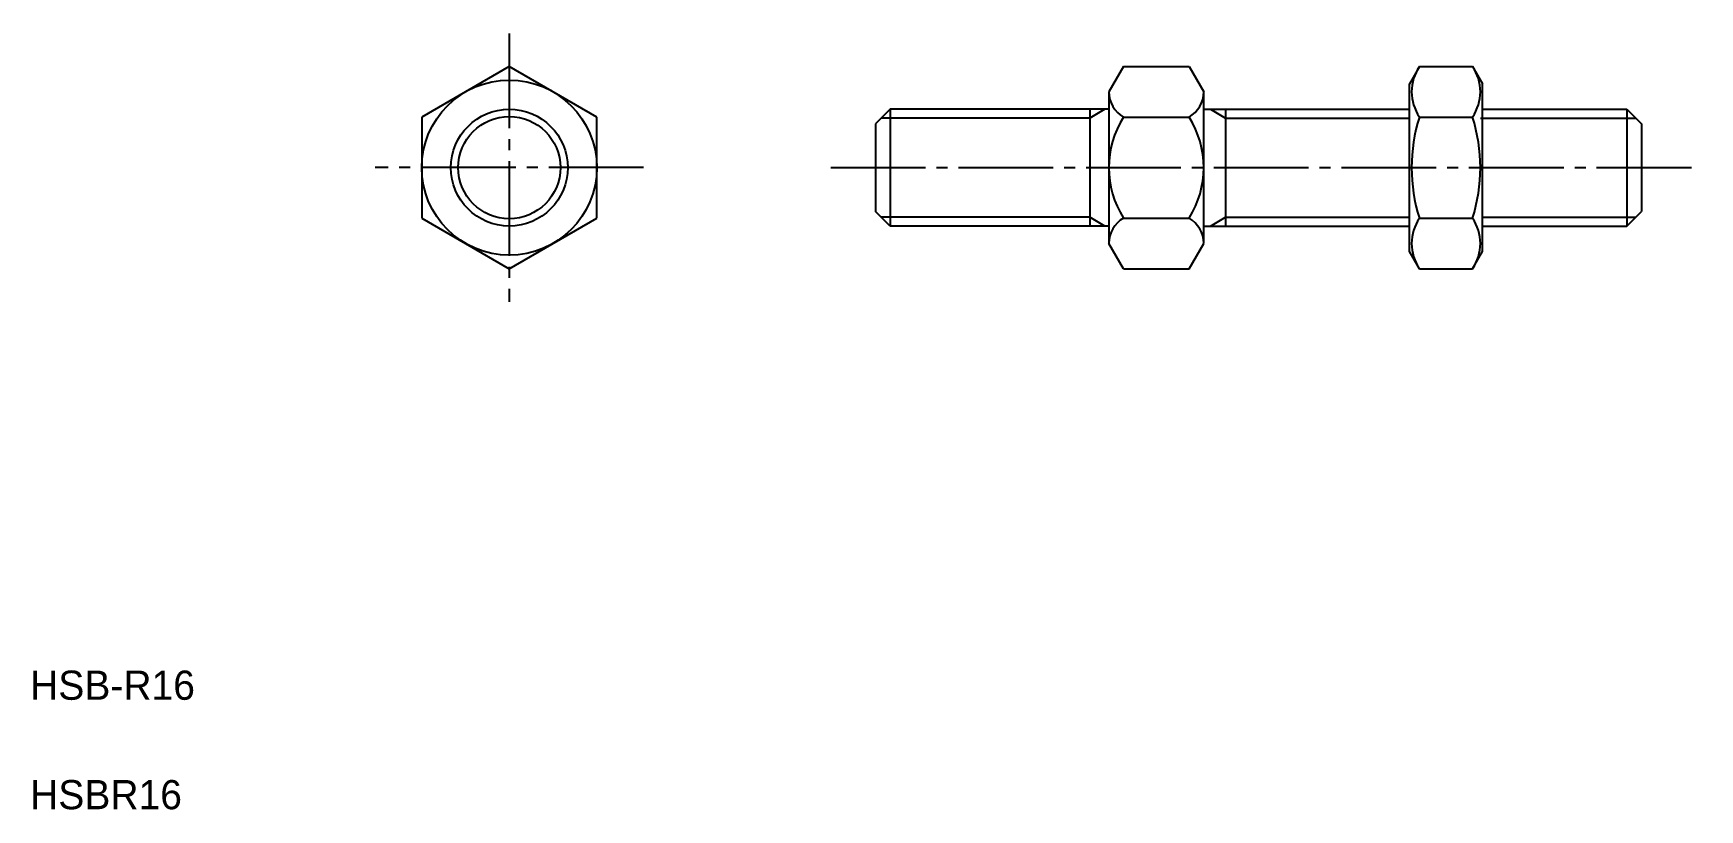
# Model space of a CAD drawing. Extents: x 10 to 239, y 10 to 116.
import ezdxf

# ---------------------------------------------------------------- set-up
doc = ezdxf.new("R2010")
doc.units = 0
doc.linetypes.add('CENTER', pattern=[17.5, 13, -1.5, 1.5, -1.5])
doc.layers.get('0').update_dxf_attribs({"linetype": 'CONTINUOUS'})
doc.layers.add('CENTER', color=1, linetype='CENTER')

msp = doc.modelspace()

# ---------------------------------------------------------------- linework, layer by layer
at = {"color": 7, "linetype": 'CONTINUOUS'}
for p, q in [((75.69, 111.78), (63.69, 104.85)), ((87.69, 104.85), (75.69, 111.78)), ((159.88, 111.78), (157.88, 108.31)), ((159.88, 111.78), (168.88, 111.78)), ((168.88, 111.78), (170.88, 108.31)), ((200.46, 111.78), (199.1, 109.42)), ((200.46, 111.78), (207.74, 111.78)), ((207.74, 111.78), (209.1, 109.42)), ((157.88, 108.31), (157.88, 87.53)), ((170.88, 87.53), (170.88, 108.31)), ((199.1, 86.42), (199.1, 109.42)), ((209.1, 86.42), (209.1, 109.42)), ((127.88, 105.92), (125.88, 103.92)), ((157.88, 105.92), (127.88, 105.92)), ((127.88, 105.92), (127.88, 89.92)), ((155.27, 105.92), (155.27, 89.92)), ((170.88, 105.92), (199.1, 105.92)), ((173.88, 105.92), (173.88, 89.92)), ((209.1, 105.92), (228.88, 105.92)), ((228.88, 105.92), (230.88, 103.92)), ((228.88, 105.92), (228.88, 89.92)), ((63.69, 104.85), (63.69, 90.99)), ((87.69, 90.99), (87.69, 104.85)), ((125.88, 103.92), (125.88, 91.92)), ((140.97, 104.72), (140.97, 104.72)), ((148.12, 104.72), (148.12, 104.72)), ((159.88, 104.85), (168.88, 104.85)), ((200.46, 104.85), (207.74, 104.85)), ((230.88, 103.92), (230.88, 91.92)), ((127.88, 89.92), (125.88, 91.92)), ((228.88, 89.92), (230.88, 91.92)), ((63.69, 90.99), (75.69, 84.07)), ((75.69, 84.07), (87.69, 90.99)), ((157.88, 89.92), (127.88, 89.92)), ((159.88, 90.99), (168.88, 90.99)), ((170.88, 89.92), (199.1, 89.92)), ((200.46, 90.99), (207.74, 90.99)), ((209.1, 89.92), (228.88, 89.92)), ((159.88, 84.07), (157.88, 87.53)), ((168.88, 84.07), (170.88, 87.53)), ((200.46, 84.07), (199.1, 86.42)), ((207.74, 84.07), (209.1, 86.42)), ((159.88, 84.07), (168.88, 84.07)), ((200.46, 84.07), (207.74, 84.07))]:
    msp.add_line(p, q, dxfattribs=at)
at = {"color": 3, "linetype": 'CONTINUOUS'}
for p, q in [((157.34, 105.92), (155.27, 104.72)), ((171.8, 105.92), (173.88, 104.72)), ((155.27, 104.72), (126.68, 104.72)), ((173.88, 104.72), (199.1, 104.72)), ((208.81, 104.72), (230.08, 104.72)), ((155.27, 91.12), (126.68, 91.12)), ((157.34, 89.92), (155.27, 91.12)), ((171.8, 89.92), (173.88, 91.12)), ((173.88, 91.12), (199.1, 91.12)), ((209.1, 91.12), (230.08, 91.12))]:
    msp.add_line(p, q, dxfattribs=at)
at = {"color": 7, "linetype": 'CONTINUOUS'}
for radius in [12, 8]:
    msp.add_circle((75.69, 97.92), radius, dxfattribs=at)
at = {"color": 3, "linetype": 'CONTINUOUS'}
msp.add_circle((75.69, 97.92), 7, dxfattribs=at)
at = {"color": 7, "linetype": 'CONTINUOUS'}
for centre, radius, start, end in [((205.52, 108.32), 6.13, 145.6111, 214.3889), ((202.68, 108.32), 6.13, 325.6111, 34.3889), ((161.88, 108.32), 4, 180.0588, 240.0588), ((166.88, 108.32), 4, 299.9412, 359.9412), ((170.87, 97.92), 12.99, 147.7596, 212.2404), ((157.89, 97.92), 12.99, 327.7596, 32.2404), ((222.31, 97.92), 22.93, 162.4111, 197.5889), ((185.88, 97.92), 22.93, 342.4111, 17.5889), ((161.88, 87.53), 4, 119.9412, 179.9412), ((166.88, 87.53), 4, 0.0588, 60.0588), ((205.52, 87.53), 6.13, 145.6111, 214.3889), ((202.68, 87.53), 6.13, 325.6111, 34.3889)]:
    msp.add_arc(centre, radius, start, end, dxfattribs=at)
at = {"layer": 'CENTER', "color": 1, "linetype": 'CENTER'}
for p, q in [((75.69, 116.32), (75.69, 79.52)), ((94.09, 97.92), (57.29, 97.92)), ((119.75, 97.92), (238.87, 97.92))]:
    msp.add_line(p, q, dxfattribs=at)

# ---------------------------------------------------------------- texts
at = {"color": 7, "linetype": 'CONTINUOUS'}
for s, p in [('HSB-R16', (10, 25)), ('HSBR16', (10, 10))]:
    msp.add_text(s, height=4, dxfattribs=at).set_placement(p)

doc.saveas('drawing.dxf')
